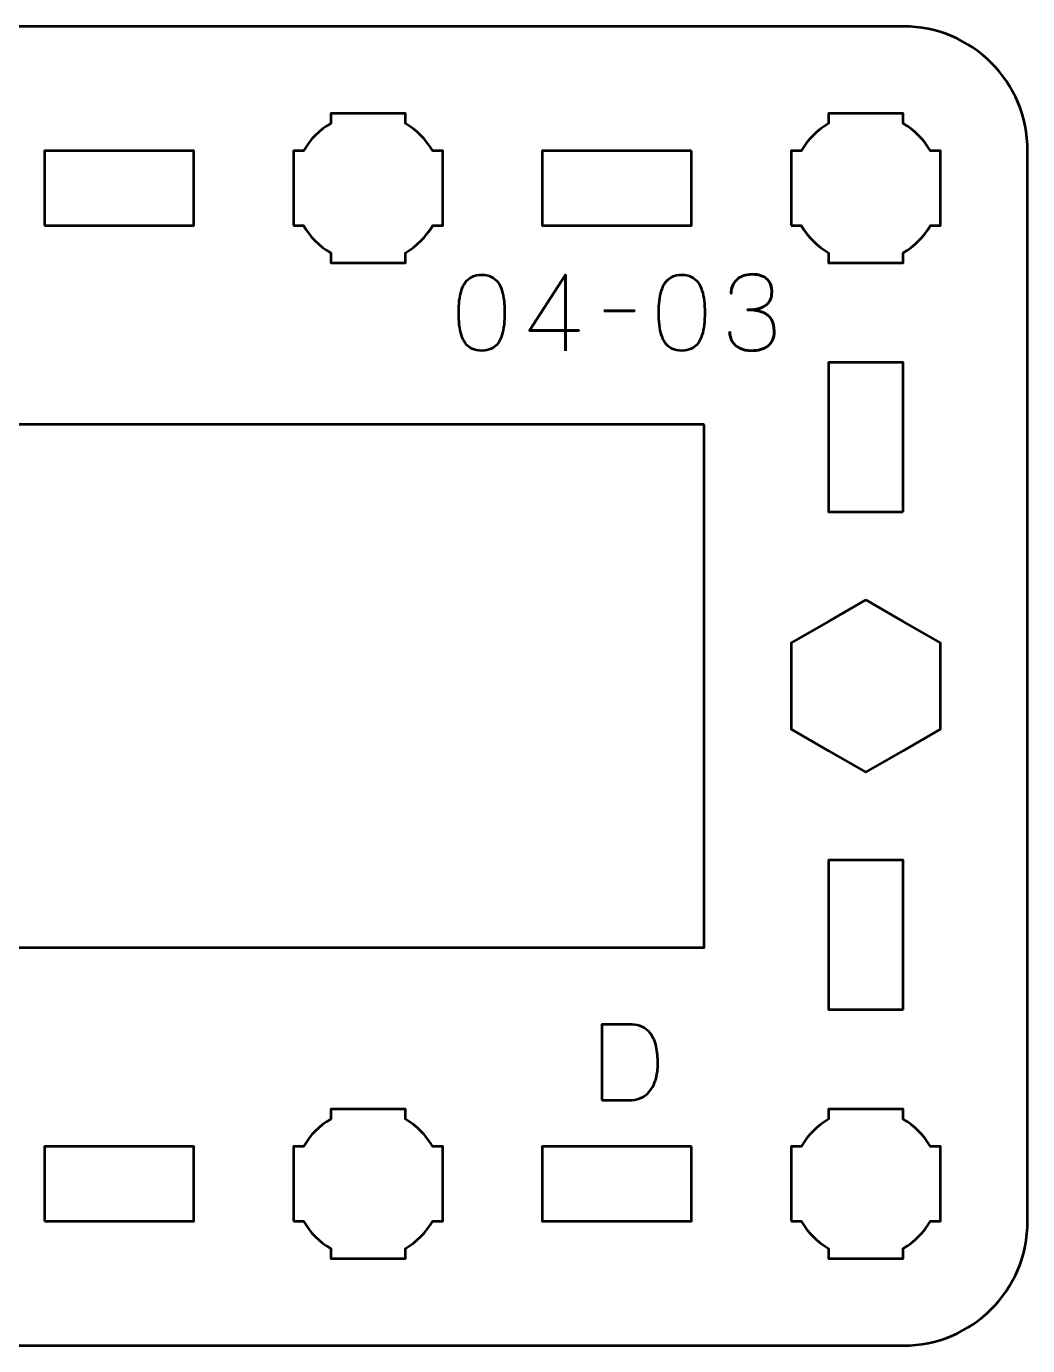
# Model space of a CAD drawing. Header units: centimetres. Extents: x -34.2 to 13.2, y -23.5 to -6.2.
# Drawn here: x 1.13 to 5.15, y -11.5 to -6.2 of the extents above; entities that cross this region are included whole.
import ezdxf

# ---------------------------------------------------------------- set-up
doc = ezdxf.new("R2010")
doc.units = ezdxf.units.CM
doc.header["$MEASUREMENT"] = 0
doc.layers.add('Layer 1', color=7, linetype='Continuous')

msp = doc.modelspace()

# ---------------------------------------------------------------- linework, layer by layer
at = {"layer": 'Layer 1', "lineweight": 53}
for points, knots in [([(5.15007, -11.00009), (5.14999, -11.27715), (4.92692, -11.50003), (4.64997, -11.50003), (4.64997, -11.50003), (1.88338, -11.50003), (1.11676, -11.50003), (-1.64983, -11.50003), (-1.64983, -11.50003), (-1.92683, -11.50003), (-2.14993, -11.27694), (-2.14993, -10.99994), (-2.14993, -10.99994), (-2.14993, -10.99994), (-2.14993, -6.70008), (-2.14993, -6.70008), (-2.14993, -6.70008), (-2.14993, -6.42295), (-1.92683, -6.19999), (-1.64983, -6.19999), (-1.64983, -6.19999), (1.11676, -6.19999), (1.88338, -6.19999), (4.64997, -6.19999), (4.64997, -6.19999), (4.92697, -6.19999), (5.15007, -6.42308), (5.15007, -6.70008), (5.15007, -6.70008), (5.15007, -6.70008), (5.15007, -11.00009), (5.15007, -11.00009)], [0, 0, 0, 0, 0.125, 0.125, 0.125, 0.125, 0.25, 0.25, 0.25, 0.25, 0.375, 0.375, 0.375, 0.375, 0.5, 0.5, 0.5, 0.5, 0.625, 0.625, 0.625, 0.625, 0.75, 0.75, 0.75, 0.75, 0.875, 0.875, 0.875, 0.875, 1, 1, 1, 1]), ([(2.20012, -7.00008), (2.20012, -7.00008), (2.20012, -6.85156), (2.20012, -6.85156), (2.20012, -6.85156), (2.20012, -6.85156), (2.2001, -6.85001), (2.2001, -6.85001), (2.2001, -6.85001), (2.2001, -6.85001), (2.20012, -6.84846), (2.20012, -6.84846), (2.20012, -6.84846), (2.20012, -6.84846), (2.20012, -6.70008), (2.20012, -6.70008), (2.20012, -6.70008), (2.20012, -6.70008), (2.24021, -6.70008), (2.24021, -6.70008), (2.24021, -6.70008), (2.26656, -6.65451), (2.30456, -6.61653), (2.35011, -6.59017), (2.35011, -6.59017), (2.35011, -6.59017), (2.35011, -6.55008), (2.35011, -6.55008), (2.35011, -6.55008), (2.35011, -6.55008), (2.49416, -6.55008), (2.49416, -6.55008), (2.49416, -6.55008), (2.49416, -6.55008), (2.5001, -6.55002), (2.5001, -6.55002), (2.5001, -6.55002), (2.5001, -6.55002), (2.50604, -6.55008), (2.50604, -6.55008), (2.50604, -6.55008), (2.50604, -6.55008), (2.65011, -6.55008), (2.65011, -6.55008), (2.65011, -6.55008), (2.65011, -6.55008), (2.65011, -6.59015), (2.65011, -6.59015), (2.65011, -6.59015), (2.69568, -6.61651), (2.73367, -6.6545), (2.76001, -6.70008), (2.76001, -6.70008), (2.76001, -6.70008), (2.80011, -6.70008), (2.80011, -6.70008), (2.80011, -6.70008), (2.80011, -6.70008), (2.80011, -7.00008), (2.80011, -7.00008), (2.80011, -7.00008), (2.80011, -7.00008), (2.75992, -7.00008), (2.75992, -7.00008), (2.75992, -7.00008), (2.73358, -7.04558), (2.69562, -7.08352), (2.65011, -7.10986), (2.65011, -7.10986), (2.65011, -7.10986), (2.65011, -7.15007), (2.65011, -7.15007), (2.65011, -7.15007), (2.65011, -7.15007), (2.35011, -7.15007), (2.35011, -7.15007), (2.35011, -7.15007), (2.35011, -7.15007), (2.35011, -7.10984), (2.35011, -7.10984), (2.35011, -7.10984), (2.30461, -7.0835), (2.26665, -7.04557), (2.24031, -7.00008), (2.24031, -7.00008), (2.24031, -7.00008), (2.20012, -7.00008), (2.20012, -7.00008)], [0, 0, 0, 0, 0.0454545, 0.0454545, 0.0454545, 0.0454545, 0.0909091, 0.0909091, 0.0909091, 0.0909091, 0.1363636, 0.1363636, 0.1363636, 0.1363636, 0.1818182, 0.1818182, 0.1818182, 0.1818182, 0.2272727, 0.2272727, 0.2272727, 0.2272727, 0.2727273, 0.2727273, 0.2727273, 0.2727273, 0.3181818, 0.3181818, 0.3181818, 0.3181818, 0.3636364, 0.3636364, 0.3636364, 0.3636364, 0.4090909, 0.4090909, 0.4090909, 0.4090909, 0.4545455, 0.4545455, 0.4545455, 0.4545455, 0.5, 0.5, 0.5, 0.5, 0.5454545, 0.5454545, 0.5454545, 0.5454545, 0.5909091, 0.5909091, 0.5909091, 0.5909091, 0.6363636, 0.6363636, 0.6363636, 0.6363636, 0.6818182, 0.6818182, 0.6818182, 0.6818182, 0.7272727, 0.7272727, 0.7272727, 0.7272727, 0.7727273, 0.7727273, 0.7727273, 0.7727273, 0.8181818, 0.8181818, 0.8181818, 0.8181818, 0.8636364, 0.8636364, 0.8636364, 0.8636364, 0.9090909, 0.9090909, 0.9090909, 0.9090909, 0.9545455, 0.9545455, 0.9545455, 0.9545455, 1, 1, 1, 1]), ([(4.20012, -7.00008), (4.20012, -7.00008), (4.20012, -6.85156), (4.20012, -6.85156), (4.20012, -6.85156), (4.20012, -6.85156), (4.2001, -6.85001), (4.2001, -6.85001), (4.2001, -6.85001), (4.2001, -6.85001), (4.20012, -6.84846), (4.20012, -6.84846), (4.20012, -6.84846), (4.20012, -6.84846), (4.20012, -6.70008), (4.20012, -6.70008), (4.20012, -6.70008), (4.20012, -6.70008), (4.24021, -6.70008), (4.24021, -6.70008), (4.24021, -6.70008), (4.26656, -6.65451), (4.30456, -6.61653), (4.35011, -6.59017), (4.35011, -6.59017), (4.35011, -6.59017), (4.35011, -6.55008), (4.35011, -6.55008), (4.35011, -6.55008), (4.35011, -6.55008), (4.49416, -6.55008), (4.49416, -6.55008), (4.49416, -6.55008), (4.49416, -6.55008), (4.5001, -6.55002), (4.5001, -6.55002), (4.5001, -6.55002), (4.5001, -6.55002), (4.50604, -6.55008), (4.50604, -6.55008), (4.50604, -6.55008), (4.50604, -6.55008), (4.65011, -6.55008), (4.65011, -6.55008), (4.65011, -6.55008), (4.65011, -6.55008), (4.65011, -6.59015), (4.65011, -6.59015), (4.65011, -6.59015), (4.69568, -6.61651), (4.73367, -6.6545), (4.76001, -6.70008), (4.76001, -6.70008), (4.76001, -6.70008), (4.80011, -6.70008), (4.80011, -6.70008), (4.80011, -6.70008), (4.80011, -6.70008), (4.80011, -7.00008), (4.80011, -7.00008), (4.80011, -7.00008), (4.80011, -7.00008), (4.75992, -7.00008), (4.75992, -7.00008), (4.75992, -7.00008), (4.73358, -7.04558), (4.69562, -7.08352), (4.65011, -7.10986), (4.65011, -7.10986), (4.65011, -7.10986), (4.65011, -7.15007), (4.65011, -7.15007), (4.65011, -7.15007), (4.65011, -7.15007), (4.35011, -7.15007), (4.35011, -7.15007), (4.35011, -7.15007), (4.35011, -7.15007), (4.35011, -7.10984), (4.35011, -7.10984), (4.35011, -7.10984), (4.30461, -7.0835), (4.26665, -7.04557), (4.24031, -7.00008), (4.24031, -7.00008), (4.24031, -7.00008), (4.20012, -7.00008), (4.20012, -7.00008)], [0, 0, 0, 0, 0.0454545, 0.0454545, 0.0454545, 0.0454545, 0.0909091, 0.0909091, 0.0909091, 0.0909091, 0.1363636, 0.1363636, 0.1363636, 0.1363636, 0.1818182, 0.1818182, 0.1818182, 0.1818182, 0.2272727, 0.2272727, 0.2272727, 0.2272727, 0.2727273, 0.2727273, 0.2727273, 0.2727273, 0.3181818, 0.3181818, 0.3181818, 0.3181818, 0.3636364, 0.3636364, 0.3636364, 0.3636364, 0.4090909, 0.4090909, 0.4090909, 0.4090909, 0.4545455, 0.4545455, 0.4545455, 0.4545455, 0.5, 0.5, 0.5, 0.5, 0.5454545, 0.5454545, 0.5454545, 0.5454545, 0.5909091, 0.5909091, 0.5909091, 0.5909091, 0.6363636, 0.6363636, 0.6363636, 0.6363636, 0.6818182, 0.6818182, 0.6818182, 0.6818182, 0.7272727, 0.7272727, 0.7272727, 0.7272727, 0.7727273, 0.7727273, 0.7727273, 0.7727273, 0.8181818, 0.8181818, 0.8181818, 0.8181818, 0.8636364, 0.8636364, 0.8636364, 0.8636364, 0.9090909, 0.9090909, 0.9090909, 0.9090909, 0.9545455, 0.9545455, 0.9545455, 0.9545455, 1, 1, 1, 1]), ([(1.20012, -7.00008), (1.20012, -7.00008), (1.20012, -6.70008), (1.20012, -6.70008), (1.20012, -6.70008), (1.20012, -6.70008), (1.80011, -6.70008), (1.80011, -6.70008), (1.80011, -6.70008), (1.80011, -6.70008), (1.80011, -7.00008), (1.80011, -7.00008), (1.80011, -7.00008), (1.80011, -7.00008), (1.20012, -7.00008), (1.20012, -7.00008)], [0, 0, 0, 0, 0.25, 0.25, 0.25, 0.25, 0.5, 0.5, 0.5, 0.5, 0.75, 0.75, 0.75, 0.75, 1, 1, 1, 1]), ([(3.80002, -6.70008), (3.80002, -6.70008), (3.80002, -7.00009), (3.80002, -7.00009), (3.80002, -7.00009), (3.80002, -7.00009), (3.20003, -7.00009), (3.20003, -7.00009), (3.20003, -7.00009), (3.20003, -7.00009), (3.20003, -6.70008), (3.20003, -6.70008), (3.20003, -6.70008), (3.20003, -6.70008), (3.80002, -6.70008), (3.80002, -6.70008)], [0, 0, 0, 0, 0.25, 0.25, 0.25, 0.25, 0.5, 0.5, 0.5, 0.5, 0.75, 0.75, 0.75, 0.75, 1, 1, 1, 1]), ([(4.65002, -8.15008), (4.65002, -8.15008), (4.35001, -8.15008), (4.35001, -8.15008), (4.35001, -8.15008), (4.35001, -8.15008), (4.35001, -7.55009), (4.35001, -7.55009), (4.35001, -7.55009), (4.35001, -7.55009), (4.65002, -7.55009), (4.65002, -7.55009), (4.65002, -7.55009), (4.65002, -7.55009), (4.65002, -8.15008), (4.65002, -8.15008)], [0, 0, 0, 0, 0.25, 0.25, 0.25, 0.25, 0.5, 0.5, 0.5, 0.5, 0.75, 0.75, 0.75, 0.75, 1, 1, 1, 1]), ([(3.85007, -7.80002), (3.85007, -9.05018), (3.85007, -8.64982), (3.85007, -9.90001), (3.85007, -9.90001), (1.93303, -9.9), (1.08859, -9.89999), (-0.84993, -9.9), (-0.84993, -9.9), (-0.84993, -9.02283), (-0.84993, -8.67719), (-0.84993, -7.80001), (-0.84993, -7.80001), (1.05155, -7.80001), (1.96024, -7.80002), (3.85007, -7.80002)], [0, 0, 0, 0, 0.25, 0.25, 0.25, 0.25, 0.5, 0.5, 0.5, 0.5, 0.75, 0.75, 0.75, 0.75, 1, 1, 1, 1]), ([(4.50006, -8.50363), (4.50006, -8.50363), (4.65007, -8.59023), (4.65007, -8.59023), (4.65007, -8.59023), (4.65007, -8.59023), (4.80006, -8.67683), (4.80006, -8.67683), (4.80006, -8.67683), (4.80006, -8.67683), (4.80006, -8.85004), (4.80006, -8.85004), (4.80006, -8.85004), (4.80006, -8.85004), (4.80006, -9.02325), (4.80006, -9.02325), (4.80006, -9.02325), (4.80006, -9.02325), (4.65007, -9.10985), (4.65007, -9.10985), (4.65007, -9.10985), (4.65007, -9.10985), (4.50006, -9.19645), (4.50006, -9.19645), (4.50006, -9.19645), (4.50006, -9.19645), (4.35005, -9.10985), (4.35005, -9.10985), (4.35005, -9.10985), (4.35005, -9.10985), (4.20006, -9.02325), (4.20006, -9.02325), (4.20006, -9.02325), (4.20006, -9.02325), (4.20006, -8.85004), (4.20006, -8.85004), (4.20006, -8.85004), (4.20006, -8.85004), (4.20006, -8.67683), (4.20006, -8.67683), (4.20006, -8.67683), (4.20006, -8.67683), (4.35005, -8.59023), (4.35005, -8.59023), (4.35005, -8.59023), (4.35005, -8.59023), (4.50006, -8.50363), (4.50006, -8.50363)], [0, 0, 0, 0, 0.0833333, 0.0833333, 0.0833333, 0.0833333, 0.1666667, 0.1666667, 0.1666667, 0.1666667, 0.25, 0.25, 0.25, 0.25, 0.3333333, 0.3333333, 0.3333333, 0.3333333, 0.4166667, 0.4166667, 0.4166667, 0.4166667, 0.5, 0.5, 0.5, 0.5, 0.5833333, 0.5833333, 0.5833333, 0.5833333, 0.6666667, 0.6666667, 0.6666667, 0.6666667, 0.75, 0.75, 0.75, 0.75, 0.8333333, 0.8333333, 0.8333333, 0.8333333, 0.9166667, 0.9166667, 0.9166667, 0.9166667, 1, 1, 1, 1]), ([(4.65002, -10.15008), (4.65002, -10.15008), (4.35001, -10.15008), (4.35001, -10.15008), (4.35001, -10.15008), (4.35001, -10.15008), (4.35001, -9.55009), (4.35001, -9.55009), (4.35001, -9.55009), (4.35001, -9.55009), (4.65002, -9.55009), (4.65002, -9.55009), (4.65002, -9.55009), (4.65002, -9.55009), (4.65002, -10.15008), (4.65002, -10.15008)], [0, 0, 0, 0, 0.25, 0.25, 0.25, 0.25, 0.5, 0.5, 0.5, 0.5, 0.75, 0.75, 0.75, 0.75, 1, 1, 1, 1]), ([(2.20012, -11.00008), (2.20012, -11.00008), (2.20012, -10.85156), (2.20012, -10.85156), (2.20012, -10.85156), (2.20012, -10.85156), (2.2001, -10.85001), (2.2001, -10.85001), (2.2001, -10.85001), (2.2001, -10.85001), (2.20012, -10.84846), (2.20012, -10.84846), (2.20012, -10.84846), (2.20012, -10.84846), (2.20012, -10.70008), (2.20012, -10.70008), (2.20012, -10.70008), (2.20012, -10.70008), (2.24021, -10.70008), (2.24021, -10.70008), (2.24021, -10.70008), (2.26656, -10.65451), (2.30456, -10.61653), (2.35011, -10.59017), (2.35011, -10.59017), (2.35011, -10.59017), (2.35011, -10.55008), (2.35011, -10.55008), (2.35011, -10.55008), (2.35011, -10.55008), (2.49416, -10.55008), (2.49416, -10.55008), (2.49416, -10.55008), (2.49416, -10.55008), (2.5001, -10.55002), (2.5001, -10.55002), (2.5001, -10.55002), (2.5001, -10.55002), (2.50604, -10.55008), (2.50604, -10.55008), (2.50604, -10.55008), (2.50604, -10.55008), (2.65011, -10.55008), (2.65011, -10.55008), (2.65011, -10.55008), (2.65011, -10.55008), (2.65011, -10.59015), (2.65011, -10.59015), (2.65011, -10.59015), (2.69568, -10.61651), (2.73367, -10.6545), (2.76001, -10.70008), (2.76001, -10.70008), (2.76001, -10.70008), (2.80011, -10.70008), (2.80011, -10.70008), (2.80011, -10.70008), (2.80011, -10.70008), (2.80011, -11.00008), (2.80011, -11.00008), (2.80011, -11.00008), (2.80011, -11.00008), (2.75992, -11.00008), (2.75992, -11.00008), (2.75992, -11.00008), (2.73358, -11.04558), (2.69562, -11.08352), (2.65011, -11.10986), (2.65011, -11.10986), (2.65011, -11.10986), (2.65011, -11.15007), (2.65011, -11.15007), (2.65011, -11.15007), (2.65011, -11.15007), (2.35011, -11.15007), (2.35011, -11.15007), (2.35011, -11.15007), (2.35011, -11.15007), (2.35011, -11.10984), (2.35011, -11.10984), (2.35011, -11.10984), (2.30461, -11.0835), (2.26665, -11.04557), (2.24031, -11.00008), (2.24031, -11.00008), (2.24031, -11.00008), (2.20012, -11.00008), (2.20012, -11.00008)], [0, 0, 0, 0, 0.0454545, 0.0454545, 0.0454545, 0.0454545, 0.0909091, 0.0909091, 0.0909091, 0.0909091, 0.1363636, 0.1363636, 0.1363636, 0.1363636, 0.1818182, 0.1818182, 0.1818182, 0.1818182, 0.2272727, 0.2272727, 0.2272727, 0.2272727, 0.2727273, 0.2727273, 0.2727273, 0.2727273, 0.3181818, 0.3181818, 0.3181818, 0.3181818, 0.3636364, 0.3636364, 0.3636364, 0.3636364, 0.4090909, 0.4090909, 0.4090909, 0.4090909, 0.4545455, 0.4545455, 0.4545455, 0.4545455, 0.5, 0.5, 0.5, 0.5, 0.5454545, 0.5454545, 0.5454545, 0.5454545, 0.5909091, 0.5909091, 0.5909091, 0.5909091, 0.6363636, 0.6363636, 0.6363636, 0.6363636, 0.6818182, 0.6818182, 0.6818182, 0.6818182, 0.7272727, 0.7272727, 0.7272727, 0.7272727, 0.7727273, 0.7727273, 0.7727273, 0.7727273, 0.8181818, 0.8181818, 0.8181818, 0.8181818, 0.8636364, 0.8636364, 0.8636364, 0.8636364, 0.9090909, 0.9090909, 0.9090909, 0.9090909, 0.9545455, 0.9545455, 0.9545455, 0.9545455, 1, 1, 1, 1]), ([(4.20012, -11.00008), (4.20012, -11.00008), (4.20012, -10.85156), (4.20012, -10.85156), (4.20012, -10.85156), (4.20012, -10.85156), (4.2001, -10.85001), (4.2001, -10.85001), (4.2001, -10.85001), (4.2001, -10.85001), (4.20012, -10.84846), (4.20012, -10.84846), (4.20012, -10.84846), (4.20012, -10.84846), (4.20012, -10.70008), (4.20012, -10.70008), (4.20012, -10.70008), (4.20012, -10.70008), (4.24021, -10.70008), (4.24021, -10.70008), (4.24021, -10.70008), (4.26656, -10.65451), (4.30456, -10.61653), (4.35011, -10.59017), (4.35011, -10.59017), (4.35011, -10.59017), (4.35011, -10.55008), (4.35011, -10.55008), (4.35011, -10.55008), (4.35011, -10.55008), (4.49416, -10.55008), (4.49416, -10.55008), (4.49416, -10.55008), (4.49416, -10.55008), (4.5001, -10.55002), (4.5001, -10.55002), (4.5001, -10.55002), (4.5001, -10.55002), (4.50604, -10.55008), (4.50604, -10.55008), (4.50604, -10.55008), (4.50604, -10.55008), (4.65011, -10.55008), (4.65011, -10.55008), (4.65011, -10.55008), (4.65011, -10.55008), (4.65011, -10.59015), (4.65011, -10.59015), (4.65011, -10.59015), (4.69568, -10.61651), (4.73367, -10.6545), (4.76001, -10.70008), (4.76001, -10.70008), (4.76001, -10.70008), (4.80011, -10.70008), (4.80011, -10.70008), (4.80011, -10.70008), (4.80011, -10.70008), (4.80011, -11.00008), (4.80011, -11.00008), (4.80011, -11.00008), (4.80011, -11.00008), (4.75992, -11.00008), (4.75992, -11.00008), (4.75992, -11.00008), (4.73358, -11.04558), (4.69562, -11.08352), (4.65011, -11.10986), (4.65011, -11.10986), (4.65011, -11.10986), (4.65011, -11.15007), (4.65011, -11.15007), (4.65011, -11.15007), (4.65011, -11.15007), (4.35011, -11.15007), (4.35011, -11.15007), (4.35011, -11.15007), (4.35011, -11.15007), (4.35011, -11.10984), (4.35011, -11.10984), (4.35011, -11.10984), (4.30461, -11.0835), (4.26665, -11.04557), (4.24031, -11.00008), (4.24031, -11.00008), (4.24031, -11.00008), (4.20012, -11.00008), (4.20012, -11.00008)], [0, 0, 0, 0, 0.0454545, 0.0454545, 0.0454545, 0.0454545, 0.0909091, 0.0909091, 0.0909091, 0.0909091, 0.1363636, 0.1363636, 0.1363636, 0.1363636, 0.1818182, 0.1818182, 0.1818182, 0.1818182, 0.2272727, 0.2272727, 0.2272727, 0.2272727, 0.2727273, 0.2727273, 0.2727273, 0.2727273, 0.3181818, 0.3181818, 0.3181818, 0.3181818, 0.3636364, 0.3636364, 0.3636364, 0.3636364, 0.4090909, 0.4090909, 0.4090909, 0.4090909, 0.4545455, 0.4545455, 0.4545455, 0.4545455, 0.5, 0.5, 0.5, 0.5, 0.5454545, 0.5454545, 0.5454545, 0.5454545, 0.5909091, 0.5909091, 0.5909091, 0.5909091, 0.6363636, 0.6363636, 0.6363636, 0.6363636, 0.6818182, 0.6818182, 0.6818182, 0.6818182, 0.7272727, 0.7272727, 0.7272727, 0.7272727, 0.7727273, 0.7727273, 0.7727273, 0.7727273, 0.8181818, 0.8181818, 0.8181818, 0.8181818, 0.8636364, 0.8636364, 0.8636364, 0.8636364, 0.9090909, 0.9090909, 0.9090909, 0.9090909, 0.9545455, 0.9545455, 0.9545455, 0.9545455, 1, 1, 1, 1]), ([(1.20012, -11.00008), (1.20012, -11.00008), (1.20012, -10.70008), (1.20012, -10.70008), (1.20012, -10.70008), (1.20012, -10.70008), (1.80011, -10.70008), (1.80011, -10.70008), (1.80011, -10.70008), (1.80011, -10.70008), (1.80011, -11.00008), (1.80011, -11.00008), (1.80011, -11.00008), (1.80011, -11.00008), (1.20012, -11.00008), (1.20012, -11.00008)], [0, 0, 0, 0, 0.25, 0.25, 0.25, 0.25, 0.5, 0.5, 0.5, 0.5, 0.75, 0.75, 0.75, 0.75, 1, 1, 1, 1]), ([(3.80002, -10.70008), (3.80002, -10.70008), (3.80002, -11.00009), (3.80002, -11.00009), (3.80002, -11.00009), (3.80002, -11.00009), (3.20003, -11.00009), (3.20003, -11.00009), (3.20003, -11.00009), (3.20003, -11.00009), (3.20003, -10.70008), (3.20003, -10.70008), (3.20003, -10.70008), (3.20003, -10.70008), (3.80002, -10.70008), (3.80002, -10.70008)], [0, 0, 0, 0, 0.25, 0.25, 0.25, 0.25, 0.5, 0.5, 0.5, 0.5, 0.75, 0.75, 0.75, 0.75, 1, 1, 1, 1])]:
    msp.add_open_spline(points, degree=3, knots=knots, dxfattribs=at)
at = {"layer": 'Layer 1', "color": 5, "lineweight": 53}
for points, knots in [([(2.95648, -7.50285), (2.97129, -7.50278), (2.98406, -7.50017), (2.99472, -7.49509), (2.99472, -7.49509), (3.0053, -7.49001), (3.01412, -7.48274), (3.02117, -7.4735), (3.02117, -7.4735), (3.02816, -7.46419), (3.03366, -7.45318), (3.03775, -7.44048), (3.03775, -7.44048), (3.04178, -7.42778), (3.04467, -7.41388), (3.04629, -7.39864), (3.04629, -7.39864), (3.04799, -7.3834), (3.04883, -7.36738), (3.04876, -7.35045), (3.04876, -7.35045), (3.04883, -7.33359), (3.04799, -7.31757), (3.04629, -7.3024), (3.04629, -7.3024), (3.04467, -7.28723), (3.04178, -7.27326), (3.03775, -7.26056), (3.03775, -7.26056), (3.03366, -7.24793), (3.02816, -7.23693), (3.02117, -7.22754), (3.02117, -7.22754), (3.01412, -7.21823), (3.0053, -7.21096), (2.99472, -7.20588), (2.99472, -7.20588), (2.98406, -7.20073), (2.97129, -7.19812), (2.95648, -7.19805), (2.95648, -7.19805), (2.94166, -7.19812), (2.92889, -7.20073), (2.91823, -7.20588), (2.91823, -7.20588), (2.90765, -7.21096), (2.89883, -7.21823), (2.89178, -7.22754), (2.89178, -7.22754), (2.88479, -7.23693), (2.87929, -7.24793), (2.8752, -7.26056), (2.8752, -7.26056), (2.87117, -7.27326), (2.86828, -7.28723), (2.86666, -7.3024), (2.86666, -7.3024), (2.86497, -7.31757), (2.86412, -7.33359), (2.86419, -7.35045), (2.86419, -7.35045), (2.86412, -7.36738), (2.86497, -7.3834), (2.86666, -7.39864), (2.86666, -7.39864), (2.86828, -7.41388), (2.87117, -7.42778), (2.8752, -7.44048), (2.8752, -7.44048), (2.87929, -7.45318), (2.88479, -7.46419), (2.89178, -7.4735), (2.89178, -7.4735), (2.89883, -7.48274), (2.90765, -7.49001), (2.91823, -7.49509), (2.91823, -7.49509), (2.92889, -7.50017), (2.94166, -7.50278), (2.95648, -7.50285)], [0, 0, 0, 0, 0.05, 0.05, 0.05, 0.05, 0.1, 0.1, 0.1, 0.1, 0.15, 0.15, 0.15, 0.15, 0.2, 0.2, 0.2, 0.2, 0.25, 0.25, 0.25, 0.25, 0.3, 0.3, 0.3, 0.3, 0.35, 0.35, 0.35, 0.35, 0.4, 0.4, 0.4, 0.4, 0.45, 0.45, 0.45, 0.45, 0.5, 0.5, 0.5, 0.5, 0.55, 0.55, 0.55, 0.55, 0.6, 0.6, 0.6, 0.6, 0.65, 0.65, 0.65, 0.65, 0.7, 0.7, 0.7, 0.7, 0.75, 0.75, 0.75, 0.75, 0.8, 0.8, 0.8, 0.8, 0.85, 0.85, 0.85, 0.85, 0.9, 0.9, 0.9, 0.9, 0.95, 0.95, 0.95, 0.95, 1, 1, 1, 1]), ([(2.95648, -7.50285), (2.97129, -7.50278), (2.98406, -7.50017), (2.99472, -7.49509), (2.99472, -7.49509), (3.0053, -7.49001), (3.01412, -7.48274), (3.02117, -7.4735), (3.02117, -7.4735), (3.02816, -7.46419), (3.03366, -7.45318), (3.03775, -7.44048), (3.03775, -7.44048), (3.04178, -7.42778), (3.04467, -7.41388), (3.04629, -7.39864), (3.04629, -7.39864), (3.04799, -7.3834), (3.04883, -7.36738), (3.04876, -7.35045), (3.04876, -7.35045), (3.04883, -7.33359), (3.04799, -7.31757), (3.04629, -7.3024), (3.04629, -7.3024), (3.04467, -7.28723), (3.04178, -7.27326), (3.03775, -7.26056), (3.03775, -7.26056), (3.03366, -7.24793), (3.02816, -7.23693), (3.02117, -7.22754), (3.02117, -7.22754), (3.01412, -7.21823), (3.0053, -7.21096), (2.99472, -7.20588), (2.99472, -7.20588), (2.98406, -7.20073), (2.97129, -7.19812), (2.95648, -7.19805), (2.95648, -7.19805), (2.94166, -7.19812), (2.92889, -7.20073), (2.91823, -7.20588), (2.91823, -7.20588), (2.90765, -7.21096), (2.89883, -7.21823), (2.89178, -7.22754), (2.89178, -7.22754), (2.88479, -7.23693), (2.87929, -7.24793), (2.8752, -7.26056), (2.8752, -7.26056), (2.87117, -7.27326), (2.86828, -7.28723), (2.86666, -7.3024), (2.86666, -7.3024), (2.86497, -7.31757), (2.86412, -7.33359), (2.86419, -7.35045), (2.86419, -7.35045), (2.86412, -7.36738), (2.86497, -7.3834), (2.86666, -7.39864), (2.86666, -7.39864), (2.86828, -7.41388), (2.87117, -7.42778), (2.8752, -7.44048), (2.8752, -7.44048), (2.87929, -7.45318), (2.88479, -7.46419), (2.89178, -7.4735), (2.89178, -7.4735), (2.89883, -7.48274), (2.90765, -7.49001), (2.91823, -7.49509), (2.91823, -7.49509), (2.92889, -7.50017), (2.94166, -7.50278), (2.95648, -7.50285)], [0, 0, 0, 0, 0.05, 0.05, 0.05, 0.05, 0.1, 0.1, 0.1, 0.1, 0.15, 0.15, 0.15, 0.15, 0.2, 0.2, 0.2, 0.2, 0.25, 0.25, 0.25, 0.25, 0.3, 0.3, 0.3, 0.3, 0.35, 0.35, 0.35, 0.35, 0.4, 0.4, 0.4, 0.4, 0.45, 0.45, 0.45, 0.45, 0.5, 0.5, 0.5, 0.5, 0.55, 0.55, 0.55, 0.55, 0.6, 0.6, 0.6, 0.6, 0.65, 0.65, 0.65, 0.65, 0.7, 0.7, 0.7, 0.7, 0.75, 0.75, 0.75, 0.75, 0.8, 0.8, 0.8, 0.8, 0.85, 0.85, 0.85, 0.85, 0.9, 0.9, 0.9, 0.9, 0.95, 0.95, 0.95, 0.95, 1, 1, 1, 1]), ([(3.29302, -7.50285), (3.29302, -7.50285), (3.29302, -7.19763), (3.29302, -7.19763), (3.29302, -7.19763), (3.29302, -7.19763), (3.14909, -7.42157), (3.14909, -7.42157), (3.14909, -7.42157), (3.14909, -7.42157), (3.34721, -7.42157), (3.34721, -7.42157), (3.34721, -7.42157), (3.34721, -7.42157), (3.14909, -7.42157), (3.14909, -7.42157), (3.14909, -7.42157), (3.14909, -7.42157), (3.29302, -7.19763), (3.29302, -7.19763), (3.29302, -7.19763), (3.29302, -7.19763), (3.29302, -7.50285), (3.29302, -7.50285)], [0, 0, 0, 0, 0.1666667, 0.1666667, 0.1666667, 0.1666667, 0.3333333, 0.3333333, 0.3333333, 0.3333333, 0.5, 0.5, 0.5, 0.5, 0.6666667, 0.6666667, 0.6666667, 0.6666667, 0.8333333, 0.8333333, 0.8333333, 0.8333333, 1, 1, 1, 1]), ([(3.76038, -7.50285), (3.77519, -7.50278), (3.78796, -7.50017), (3.79862, -7.49509), (3.79862, -7.49509), (3.8092, -7.49001), (3.81802, -7.48274), (3.82507, -7.4735), (3.82507, -7.4735), (3.83206, -7.46419), (3.83756, -7.45318), (3.84165, -7.44048), (3.84165, -7.44048), (3.84568, -7.42778), (3.84857, -7.41388), (3.85019, -7.39864), (3.85019, -7.39864), (3.85189, -7.3834), (3.85273, -7.36738), (3.85266, -7.35045), (3.85266, -7.35045), (3.85273, -7.33359), (3.85189, -7.31757), (3.85019, -7.3024), (3.85019, -7.3024), (3.84857, -7.28723), (3.84568, -7.27326), (3.84165, -7.26056), (3.84165, -7.26056), (3.83756, -7.24793), (3.83206, -7.23693), (3.82507, -7.22754), (3.82507, -7.22754), (3.81802, -7.21823), (3.8092, -7.21096), (3.79862, -7.20588), (3.79862, -7.20588), (3.78796, -7.20073), (3.77519, -7.19812), (3.76038, -7.19805), (3.76038, -7.19805), (3.74556, -7.19812), (3.73279, -7.20073), (3.72213, -7.20588), (3.72213, -7.20588), (3.71155, -7.21096), (3.70273, -7.21823), (3.69568, -7.22754), (3.69568, -7.22754), (3.68869, -7.23693), (3.68319, -7.24793), (3.6791, -7.26056), (3.6791, -7.26056), (3.67507, -7.27326), (3.67218, -7.28723), (3.67056, -7.3024), (3.67056, -7.3024), (3.66887, -7.31757), (3.66802, -7.33359), (3.66809, -7.35045), (3.66809, -7.35045), (3.66802, -7.36738), (3.66887, -7.3834), (3.67056, -7.39864), (3.67056, -7.39864), (3.67218, -7.41388), (3.67507, -7.42778), (3.6791, -7.44048), (3.6791, -7.44048), (3.68319, -7.45318), (3.68869, -7.46419), (3.69568, -7.4735), (3.69568, -7.4735), (3.70273, -7.48274), (3.71155, -7.49001), (3.72213, -7.49509), (3.72213, -7.49509), (3.73279, -7.50017), (3.74556, -7.50278), (3.76038, -7.50285)], [0, 0, 0, 0, 0.05, 0.05, 0.05, 0.05, 0.1, 0.1, 0.1, 0.1, 0.15, 0.15, 0.15, 0.15, 0.2, 0.2, 0.2, 0.2, 0.25, 0.25, 0.25, 0.25, 0.3, 0.3, 0.3, 0.3, 0.35, 0.35, 0.35, 0.35, 0.4, 0.4, 0.4, 0.4, 0.45, 0.45, 0.45, 0.45, 0.5, 0.5, 0.5, 0.5, 0.55, 0.55, 0.55, 0.55, 0.6, 0.6, 0.6, 0.6, 0.65, 0.65, 0.65, 0.65, 0.7, 0.7, 0.7, 0.7, 0.75, 0.75, 0.75, 0.75, 0.8, 0.8, 0.8, 0.8, 0.85, 0.85, 0.85, 0.85, 0.9, 0.9, 0.9, 0.9, 0.95, 0.95, 0.95, 0.95, 1, 1, 1, 1]), ([(3.76038, -7.50285), (3.77519, -7.50278), (3.78796, -7.50017), (3.79862, -7.49509), (3.79862, -7.49509), (3.8092, -7.49001), (3.81802, -7.48274), (3.82507, -7.4735), (3.82507, -7.4735), (3.83206, -7.46419), (3.83756, -7.45318), (3.84165, -7.44048), (3.84165, -7.44048), (3.84568, -7.42778), (3.84857, -7.41388), (3.85019, -7.39864), (3.85019, -7.39864), (3.85189, -7.3834), (3.85273, -7.36738), (3.85266, -7.35045), (3.85266, -7.35045), (3.85273, -7.33359), (3.85189, -7.31757), (3.85019, -7.3024), (3.85019, -7.3024), (3.84857, -7.28723), (3.84568, -7.27326), (3.84165, -7.26056), (3.84165, -7.26056), (3.83756, -7.24793), (3.83206, -7.23693), (3.82507, -7.22754), (3.82507, -7.22754), (3.81802, -7.21823), (3.8092, -7.21096), (3.79862, -7.20588), (3.79862, -7.20588), (3.78796, -7.20073), (3.77519, -7.19812), (3.76038, -7.19805), (3.76038, -7.19805), (3.74556, -7.19812), (3.73279, -7.20073), (3.72213, -7.20588), (3.72213, -7.20588), (3.71155, -7.21096), (3.70273, -7.21823), (3.69568, -7.22754), (3.69568, -7.22754), (3.68869, -7.23693), (3.68319, -7.24793), (3.6791, -7.26056), (3.6791, -7.26056), (3.67507, -7.27326), (3.67218, -7.28723), (3.67056, -7.3024), (3.67056, -7.3024), (3.66887, -7.31757), (3.66802, -7.33359), (3.66809, -7.35045), (3.66809, -7.35045), (3.66802, -7.36738), (3.66887, -7.3834), (3.67056, -7.39864), (3.67056, -7.39864), (3.67218, -7.41388), (3.67507, -7.42778), (3.6791, -7.44048), (3.6791, -7.44048), (3.68319, -7.45318), (3.68869, -7.46419), (3.69568, -7.4735), (3.69568, -7.4735), (3.70273, -7.48274), (3.71155, -7.49001), (3.72213, -7.49509), (3.72213, -7.49509), (3.73279, -7.50017), (3.74556, -7.50278), (3.76038, -7.50285)], [0, 0, 0, 0, 0.05, 0.05, 0.05, 0.05, 0.1, 0.1, 0.1, 0.1, 0.15, 0.15, 0.15, 0.15, 0.2, 0.2, 0.2, 0.2, 0.25, 0.25, 0.25, 0.25, 0.3, 0.3, 0.3, 0.3, 0.35, 0.35, 0.35, 0.35, 0.4, 0.4, 0.4, 0.4, 0.45, 0.45, 0.45, 0.45, 0.5, 0.5, 0.5, 0.5, 0.55, 0.55, 0.55, 0.55, 0.6, 0.6, 0.6, 0.6, 0.65, 0.65, 0.65, 0.65, 0.7, 0.7, 0.7, 0.7, 0.75, 0.75, 0.75, 0.75, 0.8, 0.8, 0.8, 0.8, 0.85, 0.85, 0.85, 0.85, 0.9, 0.9, 0.9, 0.9, 0.95, 0.95, 0.95, 0.95, 1, 1, 1, 1]), ([(3.95299, -7.42623), (3.95306, -7.44147), (3.95659, -7.45473), (3.96357, -7.46623), (3.96357, -7.46623), (3.97056, -7.47766), (3.98051, -7.48662), (3.99349, -7.49304), (3.99349, -7.49304), (4.00647, -7.49946), (4.02206, -7.50271), (4.0402, -7.50285), (4.0402, -7.50285), (4.05381, -7.50285), (4.06616, -7.50144), (4.07738, -7.49848), (4.07738, -7.49848), (4.08853, -7.49551), (4.09812, -7.49093), (4.10624, -7.48465), (4.10624, -7.48465), (4.11435, -7.47837), (4.12056, -7.47025), (4.125, -7.46038), (4.125, -7.46038), (4.12938, -7.45043), (4.13156, -7.4385), (4.13163, -7.42453), (4.13163, -7.42453), (4.13171, -7.40591), (4.1279, -7.39017), (4.12035, -7.3774), (4.12035, -7.3774), (4.1128, -7.36463), (4.10108, -7.35504), (4.08535, -7.34848), (4.08535, -7.34848), (4.06962, -7.34191), (4.04944, -7.3386), (4.02496, -7.3386), (4.02496, -7.3386), (4.04323, -7.33867), (4.05854, -7.33698), (4.07103, -7.33352), (4.07103, -7.33352), (4.08345, -7.33006), (4.09339, -7.32519), (4.10087, -7.31884), (4.10087, -7.31884), (4.10835, -7.31256), (4.11378, -7.30508), (4.11703, -7.29648), (4.11703, -7.29648), (4.12035, -7.28794), (4.12197, -7.27856), (4.1219, -7.26833), (4.1219, -7.26833), (4.12197, -7.25809), (4.12056, -7.24864), (4.11774, -7.23989), (4.11774, -7.23989), (4.11498, -7.23114), (4.11047, -7.22345), (4.10433, -7.21689), (4.10433, -7.21689), (4.09819, -7.21033), (4.09008, -7.20518), (4.08013, -7.20151), (4.08013, -7.20151), (4.07011, -7.19784), (4.0579, -7.19601), (4.04358, -7.19594), (4.04358, -7.19594), (4.02933, -7.19601), (4.01684, -7.19812), (4.00626, -7.20222), (4.00626, -7.20222), (3.9956, -7.20631), (3.98686, -7.21188), (3.9798, -7.21901), (3.9798, -7.21901), (3.97282, -7.22613), (3.96759, -7.23425), (3.96414, -7.24342), (3.96414, -7.24342), (3.96061, -7.25259), (3.95892, -7.26233), (3.95892, -7.27256), (3.95892, -7.27256), (3.95892, -7.26233), (3.96061, -7.25259), (3.96414, -7.24342), (3.96414, -7.24342), (3.96759, -7.23425), (3.97282, -7.22613), (3.9798, -7.21901), (3.9798, -7.21901), (3.98686, -7.21188), (3.9956, -7.20631), (4.00626, -7.20222), (4.00626, -7.20222), (4.01684, -7.19812), (4.02933, -7.19601), (4.04358, -7.19594), (4.04358, -7.19594), (4.0579, -7.19601), (4.07011, -7.19784), (4.08013, -7.20151), (4.08013, -7.20151), (4.09008, -7.20518), (4.09819, -7.21033), (4.10433, -7.21689), (4.10433, -7.21689), (4.11047, -7.22345), (4.11498, -7.23114), (4.11774, -7.23989), (4.11774, -7.23989), (4.12056, -7.24864), (4.12197, -7.25809), (4.1219, -7.26833), (4.1219, -7.26833), (4.12197, -7.27856), (4.12035, -7.28794), (4.11703, -7.29648), (4.11703, -7.29648), (4.11378, -7.30508), (4.10835, -7.31256), (4.10087, -7.31884), (4.10087, -7.31884), (4.09339, -7.32519), (4.08345, -7.33006), (4.07103, -7.33352), (4.07103, -7.33352), (4.05854, -7.33698), (4.04323, -7.33867), (4.02496, -7.3386), (4.02496, -7.3386), (4.04944, -7.3386), (4.06962, -7.34191), (4.08535, -7.34848), (4.08535, -7.34848), (4.10108, -7.35504), (4.1128, -7.36463), (4.12035, -7.3774), (4.12035, -7.3774), (4.1279, -7.39017), (4.13171, -7.40591), (4.13163, -7.42453), (4.13163, -7.42453), (4.13156, -7.4385), (4.12938, -7.45043), (4.125, -7.46038), (4.125, -7.46038), (4.12056, -7.47025), (4.11435, -7.47837), (4.10624, -7.48465), (4.10624, -7.48465), (4.09812, -7.49093), (4.08853, -7.49551), (4.07738, -7.49848), (4.07738, -7.49848), (4.06616, -7.50144), (4.05381, -7.50285), (4.0402, -7.50285), (4.0402, -7.50285), (4.02206, -7.50271), (4.00647, -7.49946), (3.99349, -7.49304), (3.99349, -7.49304), (3.98051, -7.48662), (3.97056, -7.47766), (3.96357, -7.46623), (3.96357, -7.46623), (3.95659, -7.45473), (3.95306, -7.44147), (3.95299, -7.42623)], [0, 0, 0, 0, 0.0227273, 0.0227273, 0.0227273, 0.0227273, 0.0454545, 0.0454545, 0.0454545, 0.0454545, 0.0681818, 0.0681818, 0.0681818, 0.0681818, 0.0909091, 0.0909091, 0.0909091, 0.0909091, 0.1136364, 0.1136364, 0.1136364, 0.1136364, 0.1363636, 0.1363636, 0.1363636, 0.1363636, 0.1590909, 0.1590909, 0.1590909, 0.1590909, 0.1818182, 0.1818182, 0.1818182, 0.1818182, 0.2045455, 0.2045455, 0.2045455, 0.2045455, 0.2272727, 0.2272727, 0.2272727, 0.2272727, 0.25, 0.25, 0.25, 0.25, 0.2727273, 0.2727273, 0.2727273, 0.2727273, 0.2954545, 0.2954545, 0.2954545, 0.2954545, 0.3181818, 0.3181818, 0.3181818, 0.3181818, 0.3409091, 0.3409091, 0.3409091, 0.3409091, 0.3636364, 0.3636364, 0.3636364, 0.3636364, 0.3863636, 0.3863636, 0.3863636, 0.3863636, 0.4090909, 0.4090909, 0.4090909, 0.4090909, 0.4318182, 0.4318182, 0.4318182, 0.4318182, 0.4545455, 0.4545455, 0.4545455, 0.4545455, 0.4772727, 0.4772727, 0.4772727, 0.4772727, 0.5, 0.5, 0.5, 0.5, 0.5227273, 0.5227273, 0.5227273, 0.5227273, 0.5454545, 0.5454545, 0.5454545, 0.5454545, 0.5681818, 0.5681818, 0.5681818, 0.5681818, 0.5909091, 0.5909091, 0.5909091, 0.5909091, 0.6136364, 0.6136364, 0.6136364, 0.6136364, 0.6363636, 0.6363636, 0.6363636, 0.6363636, 0.6590909, 0.6590909, 0.6590909, 0.6590909, 0.6818182, 0.6818182, 0.6818182, 0.6818182, 0.7045455, 0.7045455, 0.7045455, 0.7045455, 0.7272727, 0.7272727, 0.7272727, 0.7272727, 0.75, 0.75, 0.75, 0.75, 0.7727273, 0.7727273, 0.7727273, 0.7727273, 0.7954545, 0.7954545, 0.7954545, 0.7954545, 0.8181818, 0.8181818, 0.8181818, 0.8181818, 0.8409091, 0.8409091, 0.8409091, 0.8409091, 0.8636364, 0.8636364, 0.8636364, 0.8636364, 0.8863636, 0.8863636, 0.8863636, 0.8863636, 0.9090909, 0.9090909, 0.9090909, 0.9090909, 0.9318182, 0.9318182, 0.9318182, 0.9318182, 0.9545455, 0.9545455, 0.9545455, 0.9545455, 0.9772727, 0.9772727, 0.9772727, 0.9772727, 1, 1, 1, 1]), ([(3.44796, -7.34325), (3.44796, -7.34325), (3.57115, -7.34325), (3.57115, -7.34325), (3.57115, -7.34325), (3.57115, -7.34325), (3.44796, -7.34325), (3.44796, -7.34325)], [0, 0, 0, 0, 0.5, 0.5, 0.5, 0.5, 1, 1, 1, 1]), ([(3.43869, -10.51452), (3.43869, -10.51452), (3.43869, -10.2093), (3.43869, -10.2093), (3.43869, -10.2093), (3.43869, -10.2093), (3.54876, -10.2093), (3.54876, -10.2093), (3.54876, -10.2093), (3.56548, -10.20937), (3.57994, -10.21156), (3.59215, -10.21586), (3.59215, -10.21586), (3.60428, -10.22016), (3.61458, -10.22609), (3.62291, -10.23357), (3.62291, -10.23357), (3.6313, -10.24112), (3.63808, -10.2498), (3.64337, -10.25953), (3.64337, -10.25953), (3.64866, -10.26934), (3.65275, -10.27978), (3.65565, -10.29086), (3.65565, -10.29086), (3.65854, -10.30187), (3.66058, -10.31309), (3.66185, -10.32444), (3.66185, -10.32444), (3.66312, -10.3358), (3.66397, -10.34681), (3.66432, -10.35746), (3.66432, -10.35746), (3.66482, -10.36812), (3.66447, -10.37934), (3.66334, -10.39112), (3.66334, -10.39112), (3.66221, -10.4029), (3.66009, -10.41468), (3.65692, -10.4264), (3.65692, -10.4264), (3.65381, -10.43811), (3.64937, -10.44926), (3.64365, -10.45977), (3.64365, -10.45977), (3.63801, -10.47035), (3.63081, -10.47974), (3.6222, -10.48792), (3.6222, -10.48792), (3.61352, -10.49611), (3.60315, -10.5026), (3.59102, -10.50732), (3.59102, -10.50732), (3.57888, -10.51205), (3.56477, -10.51445), (3.54876, -10.51452), (3.54876, -10.51452), (3.54876, -10.51452), (3.43869, -10.51452), (3.43869, -10.51452)], [0, 0, 0, 0, 0.0666667, 0.0666667, 0.0666667, 0.0666667, 0.1333333, 0.1333333, 0.1333333, 0.1333333, 0.2, 0.2, 0.2, 0.2, 0.2666667, 0.2666667, 0.2666667, 0.2666667, 0.3333333, 0.3333333, 0.3333333, 0.3333333, 0.4, 0.4, 0.4, 0.4, 0.4666667, 0.4666667, 0.4666667, 0.4666667, 0.5333333, 0.5333333, 0.5333333, 0.5333333, 0.6, 0.6, 0.6, 0.6, 0.6666667, 0.6666667, 0.6666667, 0.6666667, 0.7333333, 0.7333333, 0.7333333, 0.7333333, 0.8, 0.8, 0.8, 0.8, 0.8666667, 0.8666667, 0.8666667, 0.8666667, 0.9333333, 0.9333333, 0.9333333, 0.9333333, 1, 1, 1, 1]), ([(3.43869, -10.51452), (3.43869, -10.51452), (3.43869, -10.2093), (3.43869, -10.2093), (3.43869, -10.2093), (3.43869, -10.2093), (3.54876, -10.2093), (3.54876, -10.2093), (3.54876, -10.2093), (3.56548, -10.20937), (3.57994, -10.21156), (3.59215, -10.21586), (3.59215, -10.21586), (3.60428, -10.22016), (3.61458, -10.22609), (3.62291, -10.23357), (3.62291, -10.23357), (3.6313, -10.24112), (3.63808, -10.2498), (3.64337, -10.25953), (3.64337, -10.25953), (3.64866, -10.26934), (3.65275, -10.27978), (3.65565, -10.29086), (3.65565, -10.29086), (3.65854, -10.30187), (3.66058, -10.31309), (3.66185, -10.32444), (3.66185, -10.32444), (3.66312, -10.3358), (3.66397, -10.34681), (3.66432, -10.35746), (3.66432, -10.35746), (3.66482, -10.36812), (3.66447, -10.37934), (3.66334, -10.39112), (3.66334, -10.39112), (3.66221, -10.4029), (3.66009, -10.41468), (3.65692, -10.4264), (3.65692, -10.4264), (3.65381, -10.43811), (3.64937, -10.44926), (3.64365, -10.45977), (3.64365, -10.45977), (3.63801, -10.47035), (3.63081, -10.47974), (3.6222, -10.48792), (3.6222, -10.48792), (3.61352, -10.49611), (3.60315, -10.5026), (3.59102, -10.50732), (3.59102, -10.50732), (3.57888, -10.51205), (3.56477, -10.51445), (3.54876, -10.51452), (3.54876, -10.51452), (3.54876, -10.51452), (3.43869, -10.51452), (3.43869, -10.51452)], [0, 0, 0, 0, 0.0666667, 0.0666667, 0.0666667, 0.0666667, 0.1333333, 0.1333333, 0.1333333, 0.1333333, 0.2, 0.2, 0.2, 0.2, 0.2666667, 0.2666667, 0.2666667, 0.2666667, 0.3333333, 0.3333333, 0.3333333, 0.3333333, 0.4, 0.4, 0.4, 0.4, 0.4666667, 0.4666667, 0.4666667, 0.4666667, 0.5333333, 0.5333333, 0.5333333, 0.5333333, 0.6, 0.6, 0.6, 0.6, 0.6666667, 0.6666667, 0.6666667, 0.6666667, 0.7333333, 0.7333333, 0.7333333, 0.7333333, 0.8, 0.8, 0.8, 0.8, 0.8666667, 0.8666667, 0.8666667, 0.8666667, 0.9333333, 0.9333333, 0.9333333, 0.9333333, 1, 1, 1, 1])]:
    msp.add_open_spline(points, degree=3, knots=knots, dxfattribs=at)

doc.saveas('drawing.dxf')
